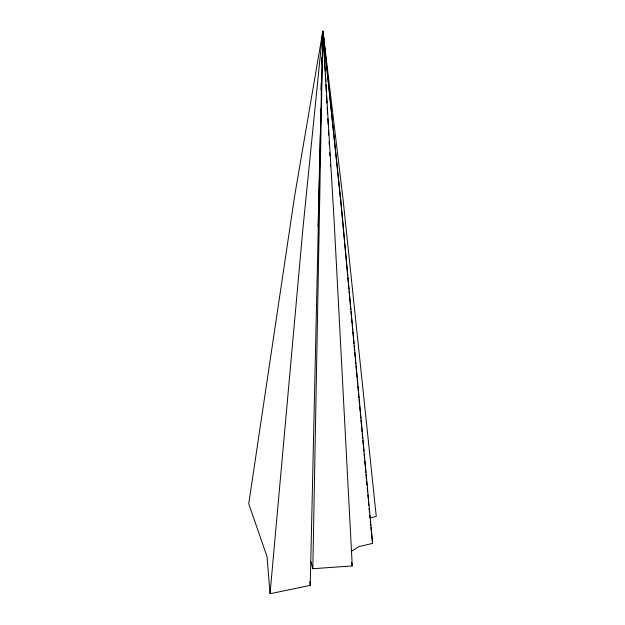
<?xml version="1.0" encoding="UTF-8"?>
<svg xmlns="http://www.w3.org/2000/svg" width="625" height="625" viewBox="0 0 625 625"><rect width="100%" height="100%" fill="white"/><g stroke="black" fill="none" stroke-linecap="round" stroke-linejoin="round"><path stroke-width="0.94" d="M320.359 133.914L310.242 585.398L270.047 593.75L267.055 556.68L248.734 503.766L294.703 195.594L322.828 31.258L334.039 219.211L352.258 565.922L312.82 568.727L322.844 31.391L322.469 42.867M318.078 226.609L322.938 31.406M320.547 126.125L320.961 108.602M321.289 94.977L321.57 83.289M322.039 63.906L322.211 57.219M322.539 43.828L322.852 31.391M321.773 63.906L321.992 57.211M320.93 90.102L321.148 83.289M322.609 35.086L322.828 31.25L322.586 35.125M270.047 593.75L302.805 229.789L322.727 31.281M351.195 551.406L358.969 546.586L372.586 543.398L341.766 210.656L322.977 31.359L340.781 201.031L344.531 241.75M310.953 561.742L312.82 568.727M351.562 562.305L352.258 565.922M309.734 581.609L310.242 585.398M370.281 520.883L370.766 525.57M370.953 527.453L372.586 543.398M322.953 31.258L323.805 39.938M324.086 42.836L324.836 50.555M344.711 243.688L347.664 275.68M347.836 277.625L348.289 282.469M348.461 284.406L348.914 289.258M349.094 291.195L350.789 309.617M350.969 311.555L351.414 316.406M351.594 318.344L352.039 323.188M352.219 325.133L352.664 329.977M352.844 331.914L353.289 336.766M353.469 338.703L353.914 343.547M354.094 345.492L354.539 350.336M354.719 352.273L355.164 357.125M355.344 359.062L355.789 363.914M355.969 365.852L356.414 370.695M356.594 372.641L357.039 377.484M357.219 379.422L357.664 384.273M357.844 386.211L358.289 391.055M358.469 393L358.914 397.844M359.094 399.781L359.539 404.633M359.719 406.57L360.172 411.422M360.344 413.359L360.797 418.203M360.969 420.141L361.422 424.992M361.594 426.93L362.047 431.781M362.227 433.719L362.672 438.562M362.852 440.508L363.203 444.383M363.477 447.289L363.828 451.172M364.102 454.078L364.453 457.953M364.727 460.867L365.172 465.711M365.352 467.648L365.797 472.5M365.977 474.438L366.336 478.32M366.602 481.227L366.961 485.102M367.227 488.016L367.586 491.891M367.852 494.797L368.211 498.68M368.477 501.586L368.836 505.461M369.102 508.375L369.461 512.25M369.727 515.156L369.992 518.07L376.266 516.453L343.164 200.414L322.984 31.305L324.578 60.242M324.688 62.164L325.18 70.867M325.336 73.789L325.766 81.578M325.93 84.5L326.359 92.297M326.57 96.188L326.945 103.008M327.211 107.883L327.531 113.727M327.805 118.594L328.125 124.438M328.445 130.289L328.711 135.156M329.086 141.977L329.25 144.898M329.672 152.688L329.836 155.617M330.32 164.383L330.422 166.328"/></g></svg>
